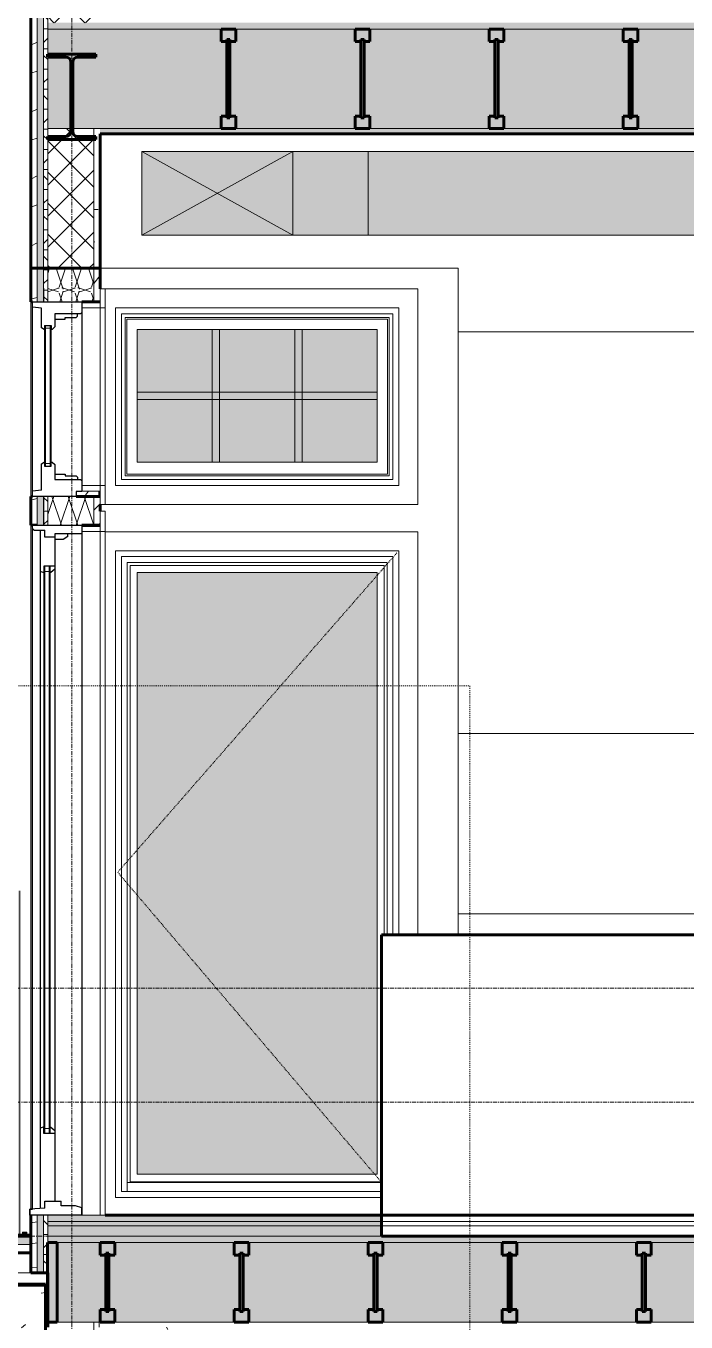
# Model space of a CAD drawing. Header units: inches. Extents: x -3207 to -1923, y -226 to 478.
# Drawn here: x -2717.9 to -2639.2, y -7.9 to 146.9 of the extents above; entities that cross this region are included whole.
import ezdxf

# ---------------------------------------------------------------- set-up
doc = ezdxf.new("R2010")
doc.units = ezdxf.units.IN
doc.header["$MEASUREMENT"] = 0
for name, pattern in [('Aligning Line 1_8_', [0.25, 0.125, -0.125]), ('Dash 1_16_', [0.125, 0.0625, -0.0625]), ('Grid Line 1_2_', [0.875, 0.5, -0.125, 0.125, -0.125])]:
    doc.linetypes.add(name, pattern=pattern)
for name, color, linetype, lineweight in [('A-DOOR-2', 31, 'Continuous', 9), ('A-DOOR-FRAM', 31, 'Continuous', 9), ('A-DOOR-FRAM-2', 31, 'Continuous', 30), ('A-DOOR-GLAZ', 31, 'Continuous', 9), ('A-FLOR', 192, 'Continuous', 18), ('A-FLOR-1', 192, 'Continuous', 60), ('A-FLOR-HRAL', 11, 'Continuous', 9), ('A-FLOR-LEVL-1', 51, 'Grid Line 1_2_', 9), ('A-FLOR-MCUT', 51, 'Continuous', 18), ('A-FLOR-PATT-1', 8, 'Continuous', 9), ('A-GENM', 5, 'Continuous', 9), ('A-GLAZ', 151, 'Continuous', 18), ('A-GLAZ-1', 151, 'Continuous', 9), ('A-GLAZ-2', 151, 'Continuous', 30), ('A-GLAZ-3', 151, 'Dash 1_16_', 9), ('A-WALL', 113, 'Continuous', 18), ('A-WALL-1', 113, 'Continuous', 60), ('A-WALL-PATT-1', 111, 'Continuous', 9), ('G-ANNO-SYMB', 111, 'Aligning Line 1_8_', 9), ('I-WALL', 2, 'Continuous', 18), ('I-WALL-1', 2, 'Continuous', 60), ('M-HVAC-DUCT', 70, 'Continuous', 9), ('M-HVAC-DUCT-ANNO', 70, 'Continuous', 9), ('Q-CASE', 31, 'Continuous', 9), ('Q-CASE-1', 31, 'Continuous', 60), ('S-BEAM', 12, 'Continuous', 9), ('S-BEAM-1', 12, 'Continuous', 60), ('S-FNDN', 32, 'Continuous', 18), ('S-GRID-1', 1, 'Grid Line 1_2_', 9)]:
    doc.layers.add(name, color=color, linetype=linetype, lineweight=lineweight)
pattern_1 = [(216.87, (-2622.268, 132.934), (23.9897714, 15.993643), [3.998, -35.986]), (206.565, (-2617.47, 130.535), (-7.99708, -7.99662), [8.941, -8.941]), (198.435, (-2617.47, 126.537), (-15.993845, -7.997098), [5.058, -20.23])]
pattern_2 = [(0, (-2625.466, 124.937), (15.36, 3.84), [0.634, -10.886, 0.634, -10.886, -61.44]), (0, (-2625.466, 124.937), (15.36, 3.84), [-23.04, 0.634, -22.406, 0.634, -10.886, -26.88]), (0, (-2625.466, 124.937), (15.36, 3.84), [-57.6, 0.634, -7.046, 0.634, -18.566]), (120, (-2619.706, 126.857), (-11.005538, 11.38215), [0.634, -10.886, 0.634, -10.886, -61.44]), (120, (-2619.706, 126.857), (-11.005538, 11.38215), [-23.04, 0.634, -22.406, 0.634, -10.886, -26.88]), (120, (-2619.706, 126.857), (-11.005538, 11.38215), [-57.6, 0.634, -7.046, 0.634, -18.566]), (240, (-2617.786, 134.537), (-4.354462, -15.22215), [0.634, -10.886, 0.634, -10.886, -61.44]), (240, (-2617.786, 134.537), (-4.354462, -15.22215), [-23.04, 0.634, -22.406, 0.634, -10.886, -26.88]), (240, (-2617.786, 134.537), (-4.354462, -15.22215), [-57.6, 0.634, -7.046, 0.634, -18.566])]
pattern_3 = [(0, (-2625.466, 124.937), (0, 2.399), []), (315, (-2625.466, 124.937), (2.398506, 0), [3.393, -3.393]), (45, (-2625.466, 124.937), (2.398506, 0), [3.393, -3.393])]
pattern_4 = [(161.57, (-2625.226, 125.177), (-1.92045124, 0.00015035), [0, -13.661, 1.517, 0]), (18.43, (-2625.706, 125.177), (-1.92045124, -0.00015035), [0, -13.661, 1.517, 0]), (108.43, (-2625.226, 125.177), (0.9599691, -4.80073665), [4.553, -10.625]), (71.57, (-2625.706, 125.177), (0.9599691, 4.80073665), [4.553, -10.625])]
pattern_5 = [(355.236, (-2625.466, 129.017), (-263.999686, 24.001546), [2.89, -286.108]), (11.31, (-2622.586, 128.777), (96.00039, 24.00041), [3.671, -118.705]), (45, (-2618.986, 129.497), (0, 24.0006), [2.715, -31.226]), (46.848, (-2617.066, 131.417), (335.998039, 360.002359), [5.264, -521.098]), (12.995, (-2613.466, 135.257), (-215.999946, -48.00138), [3.202, -316.998]), (0, (-2610.346, 135.977), (24, 24), [6, -18]), (350.538, (-2604.346, 135.977), (-120.00022, 23.99977), [2.92, -143.067]), (354.289, (-2625.466, 135.497), (-215.999717, 24.001433), [2.412, -238.785]), (0, (-2623.066, 135.257), (24, 24), [3.6, -20.4]), (28.301, (-2619.466, 135.257), (263.99984, 144.000819), [3.544, -350.812]), (52.125, (-2616.346, 136.937), (-96.00035, -120.000279), [5.473, -268.169]), (39.289, (-2612.986, 141.257), (144.000322, 119.999016), [3.411, -337.693]), (6.34, (-2610.346, 143.417), (192.000086, 23.999), [4.347, -212.983]), (348.111, (-2606.026, 143.897), (-335.999111, 72.0018444), [4.66, -461.336]), (353.29, (-2625.466, 142.937), (216.000198, -24.000742), [4.108, -406.706]), (3.367, (-2621.386, 142.457), (384.000105, 24.003305), [4.087, -404.618]), (33.69, (-2617.306, 142.697), (-47.99962, -24.00016), [4.327, -82.207]), (47.49, (-2613.706, 145.097), (239.998435, 264.001956), [3.907, -386.785]), (14.931, (-2611.066, 147.977), (264.000774, 71.99817), [3.726, -368.854]), (0, (-2607.466, 148.937), (24, 24), [2.88, -21.12]), (347.005, (-2604.586, 148.937), (215.999946, -48.001379), [3.202, -316.998]), (0, (-2618.026, 124.937), (24, 24), [0.063, -23.937]), (223.152, (-2614.666, 128.537), (360.002359, 335.998039), [5.264, -521.098]), (206.565, (-2618.506, 148.937), (-23.99974, -23.9997), [2.147, -51.519]), (188.13, (-2620.426, 147.977), (-144.00022, -23.999654), [3.394, -166.312]), (156.801, (-2623.786, 147.497), (-119.99995, 48.00137), [1.828, -180.951]), (26.565, (-2614.666, 128.537), (23.99974, 23.9997), [2.683, -50.982]), (6.71, (-2612.266, 129.737), (-216.000198, -24.000742), [4.108, -406.706]), (349.875, (-2608.186, 130.217), (407.9992525, -72.00207), [6.826, -675.804]), (349.695, (-2625.466, 126.377), (144.000477, -24.000103), [2.683, -265.645]), (15.524, (-2622.826, 125.897), (-264.000139, -71.999167), [4.484, -443.873]), (42.879, (-2618.506, 127.097), (-311.999011, -288.000354), [4.585, -453.934]), (34.695, (-2615.146, 130.217), (240.000059, 167.999216), [3.795, -375.679]), (9.462, (-2612.026, 132.377), (120.00022, 23.99977), [4.38, -141.607]), (353.418, (-2607.706, 133.097), (-408.0001485, 48.000424), [6.281, -621.859]), (351.87, (-2625.466, 132.377), (-144.00022, 23.999654), [3.394, -166.312]), (11.31, (-2622.106, 131.897), (96.00039, 24.00041), [3.671, -118.705]), (42.51, (-2618.506, 132.617), (-264.001956, -239.998435), [3.907, -386.785]), (45, (-2615.626, 135.257), (0, 24.0006), [4.412, -29.529]), (17.354, (-2612.506, 138.377), (-311.999979, -95.999553), [4.023, -398.29]), (356.633, (-2608.666, 139.577), (-384.000105, 24.003305), [4.087, -404.618]), (342.897, (-2604.586, 139.337), (239.999665, -72.00063), [3.264, -323.171]), (351.254, (-2625.466, 138.377), (168.000296, -23.999242), [3.157, -312.514]), (14.931, (-2622.346, 137.897), (264.000774, 71.99817), [3.726, -368.854]), (32.005, (-2618.746, 138.857), (-120.00072, -71.99934), [4.528, -221.887]), (49.899, (-2614.906, 141.257), (-264.0002635, -311.999605), [5.961, -590.186]), (15.945, (-2611.066, 145.817), (-96.00064, -23.99911), [3.494, -171.228]), (353.991, (-2607.706, 146.777), (240.000235, -24.000218), [4.585, -453.934]), (336.801, (-2603.146, 146.297), (119.99995, -48.00137), [1.828, -180.951]), (350.538, (-2625.466, 145.577), (-120.00022, 23.99977), [2.92, -143.067]), (10.008, (-2622.586, 145.097), (264.00047, 47.999892), [4.143, -410.161]), (37.405, (-2618.506, 145.817), (312.0020274, 239.997904), [5.136, -508.486]), (29.055, (-2614.426, 124.937), (167.999253, 96.001016), [2.471, -244.624]), (10.784, (-2612.266, 126.137), (-384.000356, -71.997667), [5.131, -507.931]), (352.875, (-2607.226, 127.097), (-168.000466, 24.000177), [5.805, -187.689])]

# ---------------------------------------------------------------- blocks, each defined once
blk = doc.blocks.new('OD_CW_Base Cabinet - OD_CW_Base Cabinet-1596529-Section 12')
at = {"layer": 'Q-CASE'}
for p, q in [((-2666.34, 38.38), (-2666.34, 40.87)), ((-2526.71, 40.87), (-2666.34, 40.87)), ((-2566.43, 8.88), (-2527.86, 8.88))]:
    blk.add_line(p, q, dxfattribs=at)
blk = doc.blocks.new('OD_CW_Base Cabinet - OD_CW_Base Cabinet-1584419-Section 12')
at = {"layer": 'Q-CASE-1'}
for p, q in [((-2675.51, 38.37), (-2675.51, 2.37)), ((-2566.43, 38.37), (-2675.51, 38.37)), ((-2566.43, 2.37), (-2566.43, 38.37)), ((-2675.51, 2.37), (-2566.43, 2.37))]:
    blk.add_line(p, q, dxfattribs=at)
blk = doc.blocks.new('Railing - 2_ x 1_2_ 2-1559248-Section 12')
at = {"layer": 'A-FLOR-HRAL'}
for points in [[(-2718.65, 2.62), (-2718.65, 43.62), (-2721.02, 43.62), (-2721.02, 2.62), (-2719.4, 2.62)], [(-2717.34, 2.37), (-2717.34, 2.62), (-2722.34, 2.62), (-2722.34, 2.37), (-2718.65, 2.37)], [(-2721.59, 2.62), (-2721.59, 2.87), (-2721.84, 2.87), (-2721.82, 2.62), (-2721.62, 2.62)], [(-2721.34, 2.62), (-2721.34, 2.62), (-2721.35, 2.87), (-2721.59, 2.87), (-2721.59, 2.62), (-2721.35, 2.62)], [(-2718.26, 2.62), (-2718.09, 2.62), (-2718.09, 2.87), (-2718.34, 2.87), (-2718.32, 2.62), (-2718.28, 2.62)], [(-2718.05, 2.62), (-2717.84, 2.62), (-2717.85, 2.87), (-2718.09, 2.87), (-2718.09, 2.62)]]:
    blk.add_hatch(color=256, dxfattribs=at).paths.add_polyline_path(points, flags=0)
for p, q in [((-2721.02, 43.62), (-2721.02, 2.62)), ((-2718.65, 2.62), (-2718.65, 43.62)), ((-2717.34, 2.62), (-2722.34, 2.62)), ((-2722.34, 2.62), (-2722.34, 2.37)), ((-2721.84, 2.62), (-2721.84, 2.87)), ((-2721.59, 2.87), (-2721.84, 2.87)), ((-2721.34, 2.87), (-2721.59, 2.87)), ((-2721.34, 2.87), (-2721.34, 2.62)), ((-2718.34, 2.62), (-2718.34, 2.87)), ((-2718.09, 2.87), (-2718.34, 2.87)), ((-2717.84, 2.87), (-2718.09, 2.87)), ((-2717.84, 2.87), (-2717.84, 2.62))]:
    blk.add_line(p, q, dxfattribs=at)
blk = doc.blocks.new('Railing - Railing-1114347-Section 12')
blk.add_blockref('Railing - 2_ x 1_2_ 2-1559248-Section 12', (0, 0))
blk = doc.blocks.new('OD_CW_Upper Cabinet - OD_CW_Upper Cabinet-2238372-Section 12')
at = {"layer": 'Q-CASE'}
for p, q in [((-2610.77, 110.37), (-2666.34, 110.37)), ((-2666.34, 110.37), (-2666.34, 62.38)), ((-2610.77, 110.37), (-2610.77, 62.38)), ((-2666.34, 62.38), (-2610.77, 62.38))]:
    blk.add_line(p, q, dxfattribs=at)
blk = doc.blocks.new('Plywood Web Joist - 9 1_2_ TJI360 _ 16_ O_C_-2284181-Section 12')
at = {"layer": 'S-BEAM-1'}
for p, q in [((-2629.09, 1.62), (-2629.09, 0.12)), ((-2627.34, 1.62), (-2629.09, 1.62)), ((-2627.34, 0.12), (-2627.34, 1.62)), ((-2629.09, 0.12), (-2628.4, 0.12)), ((-2628.4, 0.12), (-2628.4, 0.37)), ((-2628.4, 0.37), (-2628.02, 0.37)), ((-2628.4, 0.37), (-2628.4, -6.6)), ((-2628.02, 0.37), (-2628.4, 0.37)), ((-2628.02, 0.37), (-2628.02, 0.12)), ((-2628.02, -6.6), (-2628.02, 0.37)), ((-2628.02, 0.12), (-2627.34, 0.12)), ((-2628.4, -6.38), (-2629.09, -6.38)), ((-2629.09, -6.38), (-2629.09, -7.88)), ((-2628.4, -6.6), (-2628.4, -6.38)), ((-2628.02, -6.6), (-2628.4, -6.6)), ((-2628.4, -6.6), (-2628.02, -6.6)), ((-2627.34, -6.38), (-2628.02, -6.38)), ((-2628.02, -6.38), (-2628.02, -6.6)), ((-2627.34, -7.88), (-2627.34, -6.38)), ((-2629.09, -7.88), (-2627.34, -7.88))]:
    blk.add_line(p, q, dxfattribs=at)
blk = doc.blocks.new('Window-Picture-Andersen-A_Series - 35-1_4_ x 23-1_4_-2037852-Section 12')
at = {"layer": 'A-GLAZ'}
blk.add_hatch(color=256, dxfattribs=at).paths.add_polyline_path([(-2676.02, 94.8), (-2676.02, 110.63), (-2704.65, 110.63), (-2704.65, 94.8), (-2691.85, 94.8)], flags=0)
at = {"layer": 'A-GENM'}
for p, q in [((-2695.69, 110.63), (-2695.69, 94.8)), ((-2694.82, 110.63), (-2694.82, 94.8)), ((-2685.86, 110.63), (-2685.86, 94.8)), ((-2684.98, 110.63), (-2684.98, 94.8)), ((-2676.02, 103.15), (-2704.65, 103.15)), ((-2676.02, 102.28), (-2704.65, 102.28))]:
    blk.add_line(p, q, dxfattribs=at)
at = {"layer": 'A-GLAZ-1'}
for p, q in [((-2671.18, 115.47), (-2708.46, 115.47)), ((-2671.18, 89.75), (-2671.18, 115.47)), ((-2707.24, 113.22), (-2673.43, 113.22)), ((-2707.24, 92), (-2707.24, 113.22)), ((-2673.43, 113.22), (-2673.43, 92)), ((-2706.52, 92.71), (-2706.52, 112.51)), ((-2706.52, 112.51), (-2674.14, 112.51)), ((-2706.1, 93.14), (-2706.1, 112.08)), ((-2706.1, 112.08), (-2674.57, 112.08)), ((-2705.88, 93.36), (-2705.88, 111.86)), ((-2705.88, 111.86), (-2674.79, 111.86)), ((-2674.79, 111.86), (-2674.79, 93.36)), ((-2674.57, 112.08), (-2674.57, 93.14)), ((-2674.14, 112.51), (-2674.14, 92.71)), ((-2704.65, 110.63), (-2676.02, 110.63)), ((-2704.65, 94.8), (-2704.65, 110.63)), ((-2676.02, 110.63), (-2676.02, 94.8)), ((-2676.02, 94.8), (-2704.65, 94.8)), ((-2674.57, 93.14), (-2706.1, 93.14)), ((-2674.79, 93.36), (-2705.88, 93.36)), ((-2673.43, 92), (-2707.24, 92)), ((-2674.14, 92.71), (-2706.52, 92.71)), ((-2708.46, 89.75), (-2671.18, 89.75))]:
    blk.add_line(p, q, dxfattribs=at)
blk = doc.blocks.new('W-Wide Flange - W10X22 _MOMENT FRAME_-2307720-Section 12')
at = {"layer": 'S-BEAM-1'}
for p, q in [((-2709.59, 143.5), (-2715.34, 143.5)), ((-2715.34, 143.5), (-2715.34, 143.14)), ((-2715.34, 143.14), (-2713.16, 143.14)), ((-2712.58, 142.56), (-2712.58, 134.24)), ((-2712.34, 134.24), (-2712.34, 142.56)), ((-2711.76, 143.14), (-2709.59, 143.14)), ((-2709.59, 143.14), (-2709.59, 143.5)), ((-2713.16, 133.66), (-2715.34, 133.66)), ((-2715.34, 133.66), (-2715.34, 133.3)), ((-2715.34, 133.3), (-2709.59, 133.3)), ((-2709.59, 133.66), (-2711.76, 133.66)), ((-2709.59, 133.3), (-2709.59, 133.66))]:
    blk.add_line(p, q, dxfattribs=at)
for centre, radius, start, end in [((-2713.16, 142.56), 0.578, 0, 90), ((-2711.76, 142.56), 0.577, 90, 180), ((-2713.16, 134.24), 0.578, 270, 0), ((-2711.76, 134.24), 0.578, 180, 270)]:
    blk.add_arc(centre, radius, start, end, dxfattribs=at)
blk = doc.blocks.new('Door-Outswing-Andersen-A_Series-Double - 5_ 3-1_4_ x 6_ 10-3_8_-2057099-Section 12')
at = {"layer": 'A-DOOR-FRAM'}
for p, q in [((-2709.09, 4.88), (-2709.09, 88.93)), ((-2709.09, 88.93), (-2708.46, 88.93)), ((-2708.46, 88.93), (-2708.46, 4.88)), ((-2711.27, 4.88), (-2711.27, 87.12)), ((-2711.27, 87.12), (-2709.09, 87.12)), ((-2709.09, 87.12), (-2709.09, 4.88)), ((-2711.27, 86.5), (-2709.09, 86.5)), ((-2709.09, 86.5), (-2708.46, 86.5)), ((-2709.09, 4.88), (-2711.27, 4.88)), ((-2708.46, 4.88), (-2709.09, 4.88))]:
    blk.add_line(p, q, dxfattribs=at)
at = {"layer": 'A-DOOR-FRAM-2'}
for p, q in [((-2715.84, 88.88), (-2715.84, 87.25)), ((-2717.15, 5.62), (-2717.15, 87.25)), ((-2717.15, 87.25), (-2711.27, 87.25)), ((-2717, 86.77), (-2717.15, 86.77)), ((-2717, 86.68), (-2717, 86.77)), ((-2717, 86.68), (-2715.68, 86.68)), ((-2716.22, 86.68), (-2716.22, 5.69)), ((-2715.84, 87.59), (-2715.84, 87.25)), ((-2715.68, 85.83), (-2715.68, 86.68)), ((-2711.27, 87.25), (-2711.27, 4.88)), ((-2714.5, 85.83), (-2715.68, 85.83)), ((-2714.5, 86.23), (-2714.5, 85.56)), ((-2712.95, 86.23), (-2714.5, 86.23)), ((-2714.5, 85.83), (-2714.5, 6.56)), ((-2713.48, 85.56), (-2714.5, 85.56)), ((-2712.95, 85.92), (-2713.48, 85.56)), ((-2712.95, 85.92), (-2712.95, 86.23)), ((-2711.27, 86.23), (-2712.95, 86.23)), ((-2714.5, 82.37), (-2715.8, 82.37)), ((-2715.8, 82.37), (-2715.8, 81.62)), ((-2715.04, 81.62), (-2715.04, 82.37)), ((-2715.89, 81.62), (-2716.22, 81.74)), ((-2715.8, 81.62), (-2715.89, 81.62)), ((-2714.96, 81.62), (-2715.04, 81.62)), ((-2714.5, 82.02), (-2714.96, 81.62)), ((-2715.89, 15.38), (-2716.22, 15.26)), ((-2715.8, 15.38), (-2715.89, 15.38)), ((-2715.8, 14.63), (-2715.8, 15.38)), ((-2714.5, 14.63), (-2715.8, 14.63)), ((-2715.04, 15.38), (-2714.96, 15.38)), ((-2715.04, 14.63), (-2715.04, 15.38)), ((-2714.96, 15.38), (-2714.5, 14.98)), ((-2715.68, 5.72), (-2715.68, 6.56)), ((-2715.68, 6.56), (-2713.73, 6.56)), ((-2713.73, 6.02), (-2713.73, 6.56)), ((-2715.68, 5.72), (-2717.48, 5.62)), ((-2717.48, 4.88), (-2717.48, 5.62)), ((-2717.48, 5.62), (-2717.15, 5.62)), ((-2717.48, 5.62), (-2717.48, 4.88)), ((-2711.27, 4.88), (-2717.48, 4.88)), ((-2712.02, 6.02), (-2713.73, 6.02)), ((-2711.27, 5.77), (-2712.02, 6.02)), ((-2711.27, 4.88), (-2711.27, 5.77))]:
    blk.add_line(p, q, dxfattribs=at)
at = {"layer": 'A-DOOR-GLAZ'}
for p, q in [((-2715.68, 82.37), (-2715.68, 81.62)), ((-2715.16, 82.37), (-2715.16, 81.62)), ((-2715.8, 15.38), (-2715.8, 81.62)), ((-2715.16, 81.75), (-2715.68, 81.75)), ((-2715.68, 15.38), (-2715.68, 81.62)), ((-2715.16, 15.38), (-2715.16, 81.62)), ((-2715.04, 15.38), (-2715.04, 81.62)), ((-2715.68, 14.63), (-2715.68, 15.38)), ((-2715.16, 15.25), (-2715.68, 15.25)), ((-2715.16, 14.63), (-2715.16, 15.38))]:
    blk.add_line(p, q, dxfattribs=at)
blk = doc.blocks.new('Window-Picture-Andersen-A_Series - 51-1_4_ x 23-1_4_-2038150-Section 12')
at = {"layer": 'A-GLAZ-1'}
h = blk.add_hatch(dxfattribs=at)
h.set_pattern_fill('FP_8', color=256, style=0, pattern_type=2)
h.set_pattern_definition(pattern_5)
h.paths.add_polyline_path([(-2710.31, 90.69), (-2709.21, 90.69), (-2709.21, 91.31), (-2711.27, 91.31), (-2711.27, 91.28), (-2711.93, 91.28), (-2711.93, 90.69), (-2711.27, 90.69)], flags=0)
h.paths.add_polyline_path([(-2711.27, 113.91), (-2709.21, 113.91), (-2709.21, 113.94), (-2711.27, 113.94)], flags=0)
for p, q in [((-2709.09, 115.47), (-2708.46, 115.47)), ((-2709.09, 89.75), (-2709.09, 115.47)), ((-2708.46, 115.47), (-2708.46, 89.75)), ((-2711.27, 113.91), (-2709.09, 113.91)), ((-2711.27, 91.31), (-2711.27, 113.91)), ((-2711.27, 113.22), (-2709.09, 113.22)), ((-2709.09, 113.91), (-2709.09, 91.31)), ((-2709.09, 113.22), (-2708.46, 113.22)), ((-2715.7, 110.63), (-2715.7, 94.8)), ((-2715.58, 111.11), (-2715.58, 110.62)), ((-2715.58, 110.78), (-2715.05, 110.78)), ((-2715.58, 110.63), (-2715.58, 94.8)), ((-2715.05, 110.62), (-2715.05, 111.11)), ((-2715.05, 110.63), (-2715.05, 94.8)), ((-2714.93, 110.63), (-2714.93, 94.8)), ((-2715.58, 94.31), (-2715.58, 94.8)), ((-2715.58, 94.64), (-2715.05, 94.64)), ((-2715.05, 94.8), (-2715.05, 94.31)), ((-2711.27, 92), (-2709.09, 92)), ((-2709.09, 91.31), (-2711.27, 91.31)), ((-2709.09, 92), (-2708.46, 92)), ((-2708.46, 89.75), (-2709.09, 89.75))]:
    blk.add_line(p, q, dxfattribs=at)
at = {"layer": 'A-GLAZ-2'}
for p, q in [((-2715.84, 115.56), (-2715.84, 113.94)), ((-2717.15, 113.94), (-2711.27, 113.94)), ((-2717.15, 90.69), (-2717.15, 113.94)), ((-2716.08, 113.19), (-2717.15, 113.31)), ((-2716.08, 110.82), (-2716.08, 113.19)), ((-2711.27, 113.94), (-2711.27, 91.28)), ((-2709.21, 113.94), (-2711.27, 113.94)), ((-2709.21, 113.91), (-2709.21, 113.94)), ((-2714.49, 112.51), (-2714.49, 110.94)), ((-2711.43, 112.51), (-2714.49, 112.51)), ((-2714.49, 111.86), (-2713.26, 111.86)), ((-2713.26, 111.86), (-2713.26, 112.08)), ((-2713.26, 112.08), (-2711.94, 112.08)), ((-2711.94, 112.08), (-2711.78, 112.24)), ((-2711.78, 112.24), (-2711.78, 112.51)), ((-2711.43, 112.51), (-2711.27, 112.66)), ((-2715.74, 110.62), (-2716.08, 110.82)), ((-2715.7, 110.62), (-2715.74, 110.62)), ((-2715.7, 111.11), (-2714.93, 111.11)), ((-2715.7, 111.11), (-2715.7, 110.62)), ((-2714.93, 111.11), (-2714.93, 110.62)), ((-2714.81, 110.62), (-2714.93, 110.62)), ((-2714.49, 110.94), (-2714.81, 110.62)), ((-2716.08, 94.61), (-2715.74, 94.8)), ((-2716.08, 91.43), (-2716.08, 94.61)), ((-2715.74, 94.8), (-2715.7, 94.8)), ((-2715.7, 94.8), (-2715.7, 94.31)), ((-2714.93, 94.31), (-2714.93, 94.8)), ((-2714.93, 94.8), (-2714.8, 94.8)), ((-2714.8, 94.8), (-2714.49, 94.5)), ((-2714.49, 94.5), (-2714.49, 92.71)), ((-2715.7, 94.31), (-2714.93, 94.31)), ((-2714.49, 93.36), (-2713.26, 93.36)), ((-2713.26, 93.36), (-2713.26, 93.14)), ((-2713.26, 93.14), (-2711.93, 93.14)), ((-2711.93, 93.14), (-2711.78, 92.99)), ((-2711.78, 92.99), (-2711.78, 92.71)), ((-2716.08, 91.43), (-2717.15, 91.31)), ((-2714.49, 92.71), (-2711.43, 92.71)), ((-2711.43, 92.71), (-2711.27, 92.56)), ((-2709.21, 90.69), (-2709.21, 91.31)), ((-2711.93, 90.69), (-2717.15, 90.69)), ((-2715.84, 90.69), (-2715.84, 89.06)), ((-2715.84, 90.69), (-2715.84, 89.06)), ((-2711.93, 91.28), (-2711.93, 90.69)), ((-2711.27, 91.28), (-2711.93, 91.28)), ((-2711.93, 90.69), (-2709.21, 90.69))]:
    blk.add_line(p, q, dxfattribs=at)
blk = doc.blocks.new('Window-Casement-Andersen-A_Series - 2_11 1_4_x6_-7 1_4_-2095619-Section 12')
at = {"layer": 'A-GLAZ'}
blk.add_hatch(color=256, dxfattribs=at).paths.add_polyline_path([(-2701.23, 9.8), (-2676.02, 9.8), (-2676.02, 81.63), (-2704.65, 81.63), (-2704.65, 9.8)], flags=0)
at = {"layer": 'A-GLAZ-1'}
for p, q in [((-2671.18, 86.47), (-2708.46, 86.47)), ((-2671.18, 38.38), (-2671.18, 86.47)), ((-2707.24, 7), (-2707.24, 84.22)), ((-2707.24, 84.22), (-2673.43, 84.22)), ((-2673.43, 84.22), (-2673.43, 38.38)), ((-2706.53, 83.51), (-2674.15, 83.51)), ((-2706.53, 7.71), (-2706.53, 83.51)), ((-2705.85, 7.71), (-2705.85, 82.83)), ((-2705.85, 82.83), (-2674.82, 82.83)), ((-2705.49, 8.87), (-2705.49, 82.47)), ((-2705.49, 82.47), (-2675.18, 82.47)), ((-2675.18, 82.47), (-2675.18, 38.38)), ((-2674.82, 82.83), (-2674.82, 38.38)), ((-2674.15, 83.51), (-2674.15, 38.38)), ((-2704.65, 9.8), (-2704.65, 81.63)), ((-2704.65, 81.63), (-2676.02, 81.63)), ((-2676.02, 81.63), (-2676.02, 9.8)), ((-2676.02, 9.8), (-2704.65, 9.8)), ((-2705.85, 8.77), (-2675.51, 8.77)), ((-2705.49, 8.87), (-2675.51, 8.87)), ((-2675.51, 7), (-2707.24, 7)), ((-2675.51, 7.71), (-2706.53, 7.71))]:
    blk.add_line(p, q, dxfattribs=at)
at = {"layer": 'A-GLAZ-3'}
for p, q in [((-2673.68, 83.95), (-2706.98, 45.83)), ((-2706.98, 45.83), (-2675.51, 8.82))]:
    blk.add_line(p, q, dxfattribs=at)
blk = doc.blocks.new('LVL-Laminated Veneer Lumber - 1 1_8_ X 9 1_2_ RIM BOARD-2284239-Section 12')
at = {"layer": 'S-BEAM-1'}
for p, q in [((-2714.21, 1.62), (-2715.34, 1.62)), ((-2715.34, 1.62), (-2715.34, -7.88)), ((-2714.21, -7.88), (-2714.21, 1.62)), ((-2715.34, -7.88), (-2714.21, -7.88))]:
    blk.add_line(p, q, dxfattribs=at)
blk = doc.blocks.new('Plywood Web Joist - 11 7_8_ TJI360 _ 16_ O_C_-2000566-Section 12')
at = {"layer": 'S-BEAM-1'}
for p, q in [((-2118.65, 146.5), (-2118.65, 145)), ((-2116.9, 146.5), (-2118.65, 146.5)), ((-2116.9, 145), (-2116.9, 146.5)), ((-2118.65, 145), (-2117.96, 145)), ((-2117.96, 145), (-2117.96, 145.25)), ((-2117.96, 145.25), (-2117.59, 145.25)), ((-2117.96, 145.25), (-2117.96, 135.9)), ((-2117.59, 145.25), (-2117.96, 145.25)), ((-2117.59, 145.25), (-2117.59, 145)), ((-2117.59, 135.9), (-2117.59, 145.25)), ((-2117.59, 145), (-2116.9, 145)), ((-2117.96, 136.12), (-2118.65, 136.12)), ((-2118.65, 136.12), (-2118.65, 134.62)), ((-2117.96, 135.9), (-2117.96, 136.12)), ((-2117.59, 135.9), (-2117.96, 135.9)), ((-2117.96, 135.9), (-2117.59, 135.9)), ((-2116.9, 136.12), (-2117.59, 136.12)), ((-2117.59, 136.12), (-2117.59, 135.9)), ((-2116.9, 134.62), (-2116.9, 136.12)), ((-2118.65, 134.62), (-2116.9, 134.62))]:
    blk.add_line(p, q, dxfattribs=at)
blk = doc.blocks.new('Rectangular Elbow - Radius - 1 W-V11-Section 12')
at = {"layer": 'M-HVAC-DUCT'}
blk.add_hatch(color=256, dxfattribs=at).paths.add_polyline_path([(-2686.09, 121.88), (-2677.09, 121.88), (-2677.09, 131.88), (-2686.09, 131.88), (-2686.09, 123.27)], flags=0)
for p, q in [((-2677.09, 131.88), (-2686.09, 131.88)), ((-2677.09, 131.88), (-2677.09, 121.88)), ((-2686.09, 121.88), (-2677.09, 121.88))]:
    blk.add_line(p, q, dxfattribs=at)

msp = doc.modelspace()

# ---------------------------------------------------------------- hatches: boundary and pattern name
at = {"layer": 'A-FLOR'}
h = msp.add_hatch(color=256, dxfattribs=at)
h.paths.add_polyline_path([(-2565.01919, 4.125), (-2502.08668, 4.125), (-2502.08668, 4.875), (-2502.71168, 4.875), (-2502.71168, 4.75), (-2525.9671, 4.75), (-2525.9671, 4.875), (-2566.42745, 4.875), (-2566.42745, 4.125)], flags=0)
h.paths.add_polyline_path([(-2715.31847, 4.125), (-2675.51231, 4.125), (-2675.51231, 4.875), (-2715.33668, 4.875), (-2715.33668, 4.125)], flags=0)
h.paths.add_polyline_path([(-2474.33668, 4.125), (-2474.33668, 4.875), (-2476.08786, 4.875), (-2476.08786, 4.125)], flags=0)
h.paths.add_polyline_path([(-2496.58668, 4.125), (-2494.08786, 4.125), (-2494.08786, 4.875), (-2496.58668, 4.875)], flags=0)
h = msp.add_hatch(color=256, dxfattribs=at)
h.paths.add_polyline_path([(-2715.33668, 2.375), (-2675.51231, 2.375), (-2675.51231, 3.625), (-2715.33668, 3.625), (-2715.33668, 3.19612)], flags=0)
h.paths.add_polyline_path([(-2474.33668, 2.375), (-2474.33668, 3.625), (-2476.08786, 3.625), (-2476.08786, 2.375)], flags=0)
h.paths.add_polyline_path([(-2502.71168, 2.375), (-2502.08668, 2.375), (-2502.08668, 3.625), (-2566.42745, 3.625), (-2566.42745, 2.375), (-2510.53336, 2.375)], flags=0)
h.paths.add_polyline_path([(-2494.08786, 2.375), (-2494.08786, 3.625), (-2496.58668, 3.625), (-2496.58668, 2.375)], flags=0)
msp.add_hatch(color=256, dxfattribs=at).paths.add_polyline_path([(-2841.98887, 1.375), (-2717.33668, 1.375), (-2717.33668, 2.375), (-3074.33668, 2.375), (-3074.33668, 1.375), (-2846.52936, 1.375)], flags=0)
at = {"layer": 'A-FLOR-PATT-1'}
h = msp.add_hatch(dxfattribs=at)
h.set_pattern_fill('FP_4', color=256, style=0, pattern_type=2)
h.set_pattern_definition(pattern_3)
h.paths.add_polyline_path([(-2715.33668, 146.5), (-2540.33668, 146.5), (-2540.33668, 147.25), (-2715.33668, 147.25)], flags=0)
h.paths.add_polyline_path([(-2024.58668, 146.5), (-2022.83668, 146.5), (-2022.83668, 147.25), (-2260.08668, 147.25), (-2260.08668, 146.5), (-2044.96168, 146.5)], flags=0)
h = msp.add_hatch(dxfattribs=at)
h.set_pattern_fill('FP_6', color=256, style=0, pattern_type=2)
h.set_pattern_definition(pattern_4)
h.paths.add_polyline_path([(-2715.33668, 134.625), (-2540.33668, 134.625), (-2540.33668, 146.5), (-2715.33668, 146.5), (-2715.33668, 142.10476)], flags=0)
h.paths.add_polyline_path([(-2238.10417, 134.625), (-2022.83668, 134.625), (-2022.83668, 146.5), (-2260.08668, 146.5), (-2260.08668, 134.625)], flags=0)
h = msp.add_hatch(dxfattribs=at)
h.set_pattern_fill('FP_1', color=256, style=0, pattern_type=2)
h.set_pattern_definition(pattern_2)
h.paths.add_polyline_path([(-2092.8086, 134), (-2056.71168, 134), (-2056.71168, 134.625), (-2260.08668, 134.625), (-2260.08668, 134), (-2129.13249, 134)], flags=0)
h.paths.add_polyline_path([(-2692.15282, 134), (-2540.33668, 134), (-2540.33668, 134.625), (-2709.08668, 134.625), (-2709.08668, 134)], flags=0)
h = msp.add_hatch(dxfattribs=at)
h.set_pattern_fill('FP_4', color=256, style=0, pattern_type=2)
h.set_pattern_definition(pattern_3)
h.paths.add_polyline_path([(-2476.08786, 3.625), (-2474.33668, 3.625), (-2474.33668, 4.125), (-2476.08786, 4.125)], flags=0)
h.paths.add_polyline_path([(-2715.30633, 3.625), (-2675.51231, 3.625), (-2675.51231, 4.125), (-2715.33668, 4.125), (-2715.33668, 3.625)], flags=0)
h.paths.add_polyline_path([(-2510.53336, 3.625), (-2502.08668, 3.625), (-2502.08668, 4.125), (-2566.42745, 4.125), (-2566.42745, 3.625), (-2523.71168, 3.625)], flags=0)
h.paths.add_polyline_path([(-2496.58668, 3.625), (-2494.08786, 3.625), (-2494.08786, 4.125), (-2496.58668, 4.125)], flags=0)
h = msp.add_hatch(dxfattribs=at)
h.set_pattern_fill('FP_4', color=256, style=0, pattern_type=2)
h.set_pattern_definition(pattern_3)
h.paths.add_polyline_path([(-2711.27418, 1.625), (-2494.08786, 1.625), (-2494.08786, 2.375), (-2715.33668, 2.375), (-2715.33668, 1.625), (-2714.85525, 1.625)], flags=0)
h.paths.add_polyline_path([(-2474.33668, 1.625), (-2474.33668, 2.375), (-2476.08786, 2.375), (-2476.08786, 1.625)], flags=0)
h = msp.add_hatch(dxfattribs=at)
h.set_pattern_fill('FP_6', color=256, style=0, pattern_type=2)
h.set_pattern_definition(pattern_4)
h.paths.add_polyline_path([(-2528.6953, -7.875), (-2494.08786, -7.875), (-2494.08786, 1.625), (-2715.33668, 1.625), (-2715.33668, -7.875), (-2546.85725, -7.875)], flags=0)
h.paths.add_polyline_path([(-2476.08786, -7.875), (-2474.33668, -7.875), (-2474.33668, -7.625), (-2474.5801, -7.625), (-2474.33668, 1.625), (-2476.08786, 1.625), (-2476.08786, -7.04288)], flags=0)
h = msp.add_hatch(dxfattribs=at)
h.set_pattern_fill('FP_5', color=256, style=0, pattern_type=2)
h.set_pattern_definition(pattern_1)
h.paths.add_polyline_path([(-3074.33668, 0.375), (-2717.33668, 0.375), (-2717.33668, 1.375), (-3074.33668, 1.375)], flags=0)
h = msp.add_hatch(dxfattribs=at)
h.set_pattern_fill('FP_4', color=256, style=0, pattern_type=2)
h.set_pattern_definition(pattern_3)
h.paths.add_polyline_path([(-2746.63866, -3.59722), (-2715.58668, -3.59722), (-2715.58668, -3.34717), (-2811.58668, -3.34717), (-2811.58668, -3.59722), (-2764.8006, -3.59722)], flags=0)
h = msp.add_hatch(dxfattribs=at)
h.set_pattern_fill('FP_2', color=256, style=0, pattern_type=2)
h.set_pattern_definition([(50, (-2625.466, 124.937), (13.77135, -1.20496), [1.44, -15.84]), (355, (-2625.466, 124.937), (-2.6644, 14.4422), [1.152, -12.672]), (100.451, (-2624.319, 124.837), (11.1071, 13.2374), [1.224, -13.462]), (46.184, (-2625.466, 128.777), (20.4913, -3.1779), [2.16, -23.76]), (96.636, (-2623.759, 128.513), (17.9459, 18.7032), [1.836, -20.193]), (351.184, (-2625.466, 128.777), (17.9454, 18.7026), [1.728, -19.008]), (21, (-2623.546, 127.817), (11.4605, -7.73037), [1.44, -15.84]), (326, (-2623.546, 127.817), (4.67135, 13.92315), [1.152, -12.672]), (71.451, (-2622.591, 127.173), (16.1321, 6.19284), [1.224, -13.462]), (37.5, (-2625.466, 124.937), (0.23312, 6.39175), [0.634, -11.885, 0.634, -12.23, -12.72]), (37.5, (-2625.466, 124.937), (0.23312, 6.39175), [-25.382, 0.634, -12.086]), (7.5, (-2625.466, 124.937), (5.05073, 7.57304), [0.634, -6.701, 0.634, -11.597, -4.848]), (7.5, (-2625.466, 124.937), (5.05073, 7.57304), [-19.565, 0.634, -4.214]), (327.5, (-2629.748, 124.937), (10.24958, -0.43289), [0.634, -4.166, 0.634, -14.342, -19.872]), (327.5, (-2629.748, 124.937), (10.24958, -0.43289), [-19.776, 0.634, -19.238]), (317.5, (-2631.668, 124.937), (11.1974, 1.92214), [0.634, -5.606, 0.634, -9.312, -14.112]), (317.5, (-2631.668, 124.937), (11.1974, 1.92214), [-16.186, 0.634, -13.478])])
h.paths.add_polyline_path([(-2715.58668, -9.59852), (-2715.58668, -3.59722), (-2811.58668, -3.59722), (-2811.58668, -9.49625), (-2715.96168, -9.49625), (-2715.95006, -9.59852)], flags=0)
at = {"layer": 'A-WALL'}
h = msp.add_hatch(color=256, dxfattribs=at)
h.paths.add_polyline_path([(-2715.83668, -2), (-2715.83668, 4.875), (-2716.58668, 4.875), (-2716.58668, -2)], flags=0)
h.paths.add_polyline_path([(-2715.83668, 87.25), (-2715.83668, 90.6875), (-2716.58668, 90.6875), (-2716.58668, 87.25)], flags=0)
h.paths.add_polyline_path([(-2715.83668, 113.9375), (-2715.83668, 117.9375), (-2716.58668, 117.9375), (-2716.58668, 113.9375), (-2715.9612, 113.9375)], flags=0)
h = msp.add_hatch(color=256, dxfattribs=at)
h.paths.add_polyline_path([(-2717.14868, 90.6875), (-2717.14868, 113.9375), (-2717.33668, 113.9375), (-2717.33668, 90.6875)], flags=0)
h.paths.add_polyline_path([(-2709.08668, 90.6875), (-2709.08668, 91.3125), (-2709.21168, 91.3125), (-2709.21168, 90.6875)], flags=0)
h.paths.add_polyline_path([(-2709.21168, 113.90625), (-2709.08668, 113.90625), (-2709.08668, 113.9375), (-2709.21168, 113.9375)], flags=0)
h = msp.add_hatch(color=256, dxfattribs=at)
h.paths.add_polyline_path([(-2717.14918, 5.623), (-2717.14918, 87.25), (-2717.33668, 87.25), (-2717.33668, 5.623)], flags=0)
h.paths.add_polyline_path([(-2709.83668, 87.125), (-2709.08668, 87.125), (-2709.08668, 87.25), (-2711.27418, 87.25), (-2711.27418, 87.125), (-2710.31476, 87.125)], flags=0)
at = {"layer": 'A-WALL-PATT-1'}
h = msp.add_hatch(dxfattribs=at)
h.set_pattern_fill('FP_5', color=256, style=0, pattern_type=2)
h.set_pattern_definition(pattern_1)
h.paths.add_polyline_path([(-2717.14868, 117.9375), (-2716.58668, 117.9375), (-2716.58668, 153.625), (-2717.33668, 153.625), (-2717.33668, 117.9375)], flags=0)
h.paths.add_polyline_path([(-2716.69702, 238.5), (-2716.58668, 238.5), (-2716.59071, 369.41088), (-2717.33668, 369.43672), (-2717.33668, 238.5), (-2717.02368, 238.5)], flags=0)
h.paths.add_polyline_path([(-2716.58668, 369.41074), (-2716.58668, 370.11785), (-2717.33668, 370.11785), (-2717.33668, 369.44484), (-2716.59071, 369.41093)], flags=0)
h = msp.add_hatch(dxfattribs=at)
h.set_pattern_fill('FP_3', color=256, style=0, pattern_type=2)
h.set_pattern_definition([(45, (-2625.466, 124.937), (-1.856155, 1.856155), []), (135, (-2625.466, 124.937), (-1.856155, -1.856155), [])])
h.paths.add_polyline_path([(-2711.93043, 117.9375), (-2709.83668, 117.9375), (-2709.83668, 134.625), (-2715.33668, 134.625), (-2715.33668, 117.9375)], flags=0)
h.paths.add_polyline_path([(-2714.95841, 147.25), (-2709.83668, 147.25), (-2709.83668, 155.5625), (-2715.33668, 155.5625), (-2715.33668, 147.25)], flags=0)
h.paths.add_polyline_path([(-2711.14918, 194.8125), (-2709.83668, 194.8125), (-2709.83668, 196), (-2715.33668, 196), (-2715.33668, 194.8125), (-2713.21168, 194.8125)], flags=0)
h.paths.add_polyline_path([(-2709.83668, 235.25), (-2709.83668, 356.32927), (-2715.33668, 356.32927), (-2715.33668, 235.25), (-2710.31476, 235.25)], flags=0)
h.paths.add_polyline_path([(-2715.33668, 369.41074), (-2709.83668, 369.41074), (-2709.83668, 370.11785), (-2715.33668, 370.11785)], flags=0)
h = msp.add_hatch(dxfattribs=at)
h.set_pattern_fill('FP_4', color=256, style=0, pattern_type=2)
h.set_pattern_definition(pattern_3)
h.paths.add_polyline_path([(-2715.83668, 117.9375), (-2715.33668, 117.9375), (-2715.33668, 155.5625), (-2715.71168, 155.5625), (-2715.71168, 153.625), (-2715.83668, 153.625), (-2715.83668, 123.26969)], flags=0)
h.paths.add_polyline_path([(-2715.71168, 194.8125), (-2715.33668, 194.8125), (-2715.33668, 196), (-2715.71168, 196), (-2715.71168, 195.90075)], flags=0)
h.paths.add_polyline_path([(-2715.71168, 235.25), (-2715.33668, 235.25), (-2715.33668, 355.26861), (-2715.83668, 355.26861), (-2715.83668, 238.5), (-2715.71168, 238.5), (-2715.71168, 236.2801)], flags=0)
h = msp.add_hatch(dxfattribs=at)
h.set_pattern_fill('FP_1', color=256, style=0, pattern_type=2)
h.set_pattern_definition(pattern_2)
h.paths.add_polyline_path([(-2709.83668, 117.9375), (-2709.08668, 117.9375), (-2709.08668, 134.625), (-2709.83668, 134.625), (-2709.83668, 119.865)], flags=0)
h.paths.add_polyline_path([(-2709.83668, 149), (-2709.08668, 149), (-2709.08668, 155.5625), (-2709.83668, 155.5625), (-2709.83668, 149.05379)], flags=0)
h.paths.add_polyline_path([(-2709.08668, 194.8125), (-2709.08668, 196), (-2709.83668, 196), (-2709.83668, 194.8125)], flags=0)
h.paths.add_polyline_path([(-2709.08668, 235.25), (-2709.08668, 355.26861), (-2709.83668, 355.26861), (-2709.83668, 235.25)], flags=0)
h = msp.add_hatch(dxfattribs=at)
h.set_pattern_fill('FP_8', color=256, style=0, pattern_type=2)
h.set_pattern_definition(pattern_5)
h.paths.add_polyline_path([(-2716.58668, -2), (-2716.58668, 4.875), (-2717.33668, 4.875), (-2717.33668, -2)], flags=0)
h.paths.add_polyline_path([(-2716.58668, 87.25), (-2716.58668, 90.6875), (-2717.33668, 90.66611), (-2717.33668, 87.25), (-2717.14918, 87.25)], flags=0)
h.paths.add_polyline_path([(-2716.58668, 113.9375), (-2716.58668, 117.9375), (-2717.33668, 117.9375), (-2717.33668, 113.9375), (-2717.14868, 113.9375)], flags=0)
h = msp.add_hatch(dxfattribs=at)
h.set_pattern_fill('FP_4', color=256, style=0, pattern_type=2)
h.set_pattern_definition(pattern_3)
h.paths.add_polyline_path([(-2715.58668, -2), (-2715.33668, -2), (-2715.33668, 4.875), (-2715.83668, 4.875), (-2715.83668, -2)], flags=0)
h.paths.add_polyline_path([(-2715.33668, 87.25), (-2715.33668, 90.6875), (-2715.83668, 90.6875), (-2715.83668, 87.25)], flags=0)
h.paths.add_polyline_path([(-2715.83668, 113.9375), (-2715.33668, 113.9375), (-2715.33668, 117.9375), (-2715.83668, 117.9375)], flags=0)
h = msp.add_hatch(dxfattribs=at)
h.set_pattern_fill('FP_6', color=256, style=0, pattern_type=2)
h.set_pattern_definition(pattern_4)
h.paths.add_polyline_path([(-2715.33668, 87.25), (-2709.83668, 87.25), (-2709.83668, 90.6875), (-2715.33668, 90.6875), (-2715.33668, 87.375)], flags=0)
h.paths.add_polyline_path([(-2711.93043, 113.9375), (-2709.83668, 113.9375), (-2709.83668, 117.9375), (-2715.33668, 117.9375), (-2715.33668, 113.9375)], flags=0)
h = msp.add_hatch(dxfattribs=at)
h.set_pattern_fill('FP_8', color=256, style=0, pattern_type=2)
h.set_pattern_definition(pattern_5)
h.paths.add_polyline_path([(-2709.83668, 87.25), (-2709.08668, 87.25), (-2709.08668, 90.6875), (-2709.83668, 90.6875), (-2709.83668, 87.375)], flags=0)
h.paths.add_polyline_path([(-2709.21168, 113.9375), (-2709.08668, 113.9375), (-2709.08668, 117.9375), (-2709.83668, 117.9375), (-2709.83668, 113.9375), (-2709.49293, 113.9375)], flags=0)
h = msp.add_hatch(dxfattribs=at)
h.set_pattern_fill('FP_1', color=256, style=0, pattern_type=2)
h.set_pattern_definition(pattern_2)
h.paths.add_polyline_path([(-2709.21168, -9.55615), (-2666.33668, -9.55615), (-2666.33668, -8.5), (-2709.21168, -8.5), (-2709.21168, -9.42067)], flags=0)
h.paths.add_polyline_path([(-2715.58668, -8.5), (-2715.33668, -8.5), (-2715.33668, -2), (-2718.33668, -2), (-2718.33668, -3.34717), (-2715.58668, -3.34717), (-2715.58668, -7.875)], flags=0)
at = {"layer": 'I-WALL'}
h = msp.add_hatch(color=256, dxfattribs=at)
h.paths.add_polyline_path([(-2715.83668, 117.9375), (-2715.83668, 153.625), (-2716.58668, 153.625), (-2716.58668, 117.9375)], flags=0)
h.paths.add_polyline_path([(-2716.34939, 238.5), (-2715.83668, 238.5), (-2715.83668, 355.26861), (-2716.58668, 355.26861), (-2716.58668, 238.5)], flags=0)
at = {"layer": 'M-HVAC-DUCT'}
msp.add_hatch(color=256, dxfattribs=at).paths.add_polyline_path([(-2677.08786, 121.875), (-2506.08786, 121.875), (-2506.08786, 131.875), (-2677.08786, 131.875), (-2677.08786, 121.97705)], flags=0)
at = {"layer": 'M-HVAC-DUCT-ANNO'}
msp.add_hatch(color=256, dxfattribs=at).paths.add_polyline_path([(-2686.08786, 121.875), (-2686.08786, 131.875), (-2704.08786, 131.875), (-2704.08786, 121.875), (-2692.15282, 121.875)], flags=0)

# ---------------------------------------------------------------- linework, layer by layer
at = {"layer": 'A-FLOR-1'}
for p, q in [((-2709.08668, 134), (-2056.71168, 134)), ((-2525.9671, 4.875), (-2708.46168, 4.875)), ((-2717.33668, 2.375), (-3074.33668, 2.375)), ((-3074.33668, 0.375), (-2717.33668, 0.375)), ((-2715.33668, -2), (-2715.33668, -8.5)), ((-2715.58668, -3.34717), (-2811.58668, -3.34717)), ((-2715.58668, -9.59852), (-2715.58668, -3.34717))]:
    msp.add_line(p, q, dxfattribs=at)
at = {"layer": 'A-FLOR-LEVL-1'}
for p, q in [((-1935.47917, 32), (-3194.57025, 32)), ((-1935.47917, 18.375), (-3194.57025, 18.375)), ((-1935.47917, 2.375), (-3194.57025, 2.375))]:
    msp.add_line(p, q, dxfattribs=at)
at = {"layer": 'A-FLOR-MCUT'}
for p, q in [((-2022.83668, 146.5), (-2715.33668, 146.5)), ((-2044.96168, 134.625), (-2715.33668, 134.625)), ((-2715.33668, 4.875), (-2715.33668, -2)), ((-2494.08786, 4.125), (-2715.33668, 4.125)), ((-2494.08786, 3.625), (-2715.33668, 3.625)), ((-2494.08786, 2.375), (-2715.33668, 2.375)), ((-2494.08786, 1.625), (-2715.33668, 1.625)), ((-2717.33668, 1.375), (-3074.33668, 1.375)), ((-2715.58668, -3.59722), (-2811.58668, -3.59722)), ((-2494.08786, -7.875), (-2709.21168, -7.875))]:
    msp.add_line(p, q, dxfattribs=at)
at = {"layer": 'A-WALL'}
for p, q in [((-2715.33668, 113.9375), (-2715.33668, 155.5625)), ((-2716.58668, 113.9375), (-2716.58668, 153.625)), ((-2715.83668, 113.9375), (-2715.83668, 153.625)), ((-2709.83668, 113.9375), (-2709.83668, 134.625)), ((-2717.33668, 90.6875), (-2717.33668, 113.9375)), ((-2716.58668, 90.6875), (-2716.58668, 87.25)), ((-2715.83668, 90.6875), (-2715.83668, 87.25)), ((-2715.33668, 90.6875), (-2715.33668, 87.25)), ((-2709.83668, 90.6875), (-2709.83668, 87.25)), ((-2717.33668, 5.623), (-2717.33668, 87.25)), ((-2716.58668, 4.875), (-2716.58668, -2)), ((-2715.83668, 4.875), (-2715.83668, -2)), ((-2709.21168, -7.875), (-2715.33668, -7.875)), ((-2709.83668, -7.875), (-2709.83668, -108)), ((-2709.21168, -8.5), (-2709.21168, -7.875))]:
    msp.add_line(p, q, dxfattribs=at)
at = {"layer": 'A-WALL-1'}
for p, q in [((-2709.08668, 117.9375), (-2717.33668, 117.9375)), ((-2717.33668, 117.9375), (-2717.33668, 113.9375)), ((-2709.08668, 115.46875), (-2709.08668, 117.9375)), ((-2717.33668, 113.9375), (-2717.14868, 113.9375)), ((-2711.27418, 113.9375), (-2709.08668, 113.9375)), ((-2717.14868, 90.6875), (-2717.33668, 90.6875)), ((-2717.33668, 90.6875), (-2717.33668, 87.25)), ((-2709.08668, 90.6875), (-2711.93043, 90.6875)), ((-2709.08668, 88.934), (-2709.08668, 89.75)), ((-2717.33668, 87.25), (-2717.14918, 87.25)), ((-2711.27418, 87.25), (-2709.08668, 87.25)), ((-2717.33668, 4.875), (-2717.33668, -2)), ((-2717.33668, -2), (-2715.33668, -2))]:
    msp.add_line(p, q, dxfattribs=at)
at = {"layer": 'G-ANNO-SYMB'}
for p, q in [((-3146.20147, 68.08485), (-2664.96488, 68.08485)), ((-2664.96488, 68.08485), (-2664.96488, -196.89908))]:
    msp.add_line(p, q, dxfattribs=at)
at = {"layer": 'I-WALL'}
for p, q in [((-2709.08668, 117.9375), (-2666.33668, 117.9375)), ((-2666.33668, 117.9375), (-2666.33668, 110.375)), ((-2666.33668, 62.375), (-2666.33668, 40.875))]:
    msp.add_line(p, q, dxfattribs=at)
at = {"layer": 'I-WALL-1'}
for p, q in [((-2717.33668, 153.625), (-2717.33668, 117.9375)), ((-2709.08668, 117.9375), (-2709.08668, 134))]:
    msp.add_line(p, q, dxfattribs=at)
at = {"layer": 'M-HVAC-DUCT'}
for p, q in [((-2677.08786, 121.875), (-2677.08786, 131.875)), ((-2677.08786, 131.875), (-2506.08786, 131.875)), ((-2506.08786, 121.875), (-2677.08786, 121.875))]:
    msp.add_line(p, q, dxfattribs=at)
at = {"layer": 'M-HVAC-DUCT-ANNO'}
for p, q in [((-2704.08786, 131.875), (-2686.08786, 121.875)), ((-2686.08786, 131.875), (-2704.08786, 121.875)), ((-2704.08786, 131.875), (-2704.08786, 121.875)), ((-2686.08786, 131.875), (-2704.08786, 131.875)), ((-2686.08786, 121.875), (-2686.08786, 131.875)), ((-2704.08786, 121.875), (-2686.08786, 121.875))]:
    msp.add_line(p, q, dxfattribs=at)
at = {"layer": 'S-FNDN'}
msp.add_line((-3064.33668, -2), (-2717.33668, -2), dxfattribs=at)
at = {"layer": 'S-GRID-1'}
msp.add_line((-2712.46168, -165.07357), (-2712.46168, 454.14485), dxfattribs=at)

# ---------------------------------------------------------------- block references
at = {"layer": 'A-DOOR-2'}
msp.add_blockref('Door-Outswing-Andersen-A_Series-Double - 5_ 3-1_4_ x 6_ 10-3_8_-2057099-Section 12', (0, 0), dxfattribs=at)
at = {"layer": 'A-FLOR-HRAL'}
msp.add_blockref('Railing - Railing-1114347-Section 12', (0, 0), dxfattribs=at)
at = {"layer": 'A-GLAZ'}
for name in ['Window-Picture-Andersen-A_Series - 35-1_4_ x 23-1_4_-2037852-Section 12', 'Window-Casement-Andersen-A_Series - 2_11 1_4_x6_-7 1_4_-2095619-Section 12']:
    msp.add_blockref(name, (0, 0), dxfattribs=at)
at = {"layer": 'A-GLAZ-1'}
msp.add_blockref('Window-Picture-Andersen-A_Series - 51-1_4_ x 23-1_4_-2038150-Section 12', (0, 0), dxfattribs=at)
at = {"layer": 'M-HVAC-DUCT'}
msp.add_blockref('Rectangular Elbow - Radius - 1 W-V11-Section 12', (0, 0), dxfattribs=at)
at = {"layer": 'Q-CASE'}
for name in ['OD_CW_Upper Cabinet - OD_CW_Upper Cabinet-2238372-Section 12', 'OD_CW_Base Cabinet - OD_CW_Base Cabinet-1596529-Section 12', 'OD_CW_Base Cabinet - OD_CW_Base Cabinet-1584419-Section 12']:
    msp.add_blockref(name, (0, 0), dxfattribs=at)
at = {"layer": 'S-BEAM'}
for name, p in [('Plywood Web Joist - 11 7_8_ TJI360 _ 16_ O_C_-2000566-Section 12', (-576, 0)), ('Plywood Web Joist - 11 7_8_ TJI360 _ 16_ O_C_-2000566-Section 12', (-560, 0)), ('Plywood Web Joist - 11 7_8_ TJI360 _ 16_ O_C_-2000566-Section 12', (-544, 0)), ('Plywood Web Joist - 11 7_8_ TJI360 _ 16_ O_C_-2000566-Section 12', (-528, 0)), ('W-Wide Flange - W10X22 _MOMENT FRAME_-2307720-Section 12', (0, 0)), ('LVL-Laminated Veneer Lumber - 1 1_8_ X 9 1_2_ RIM BOARD-2284239-Section 12', (0, 0)), ('Plywood Web Joist - 9 1_2_ TJI360 _ 16_ O_C_-2284181-Section 12', (-80, 0)), ('Plywood Web Joist - 9 1_2_ TJI360 _ 16_ O_C_-2284181-Section 12', (-64, 0)), ('Plywood Web Joist - 9 1_2_ TJI360 _ 16_ O_C_-2284181-Section 12', (-48, 0)), ('Plywood Web Joist - 9 1_2_ TJI360 _ 16_ O_C_-2284181-Section 12', (-32, 0)), ('Plywood Web Joist - 9 1_2_ TJI360 _ 16_ O_C_-2284181-Section 12', (-16, 0))]:
    msp.add_blockref(name, p, dxfattribs=at)

doc.saveas('drawing.dxf')
